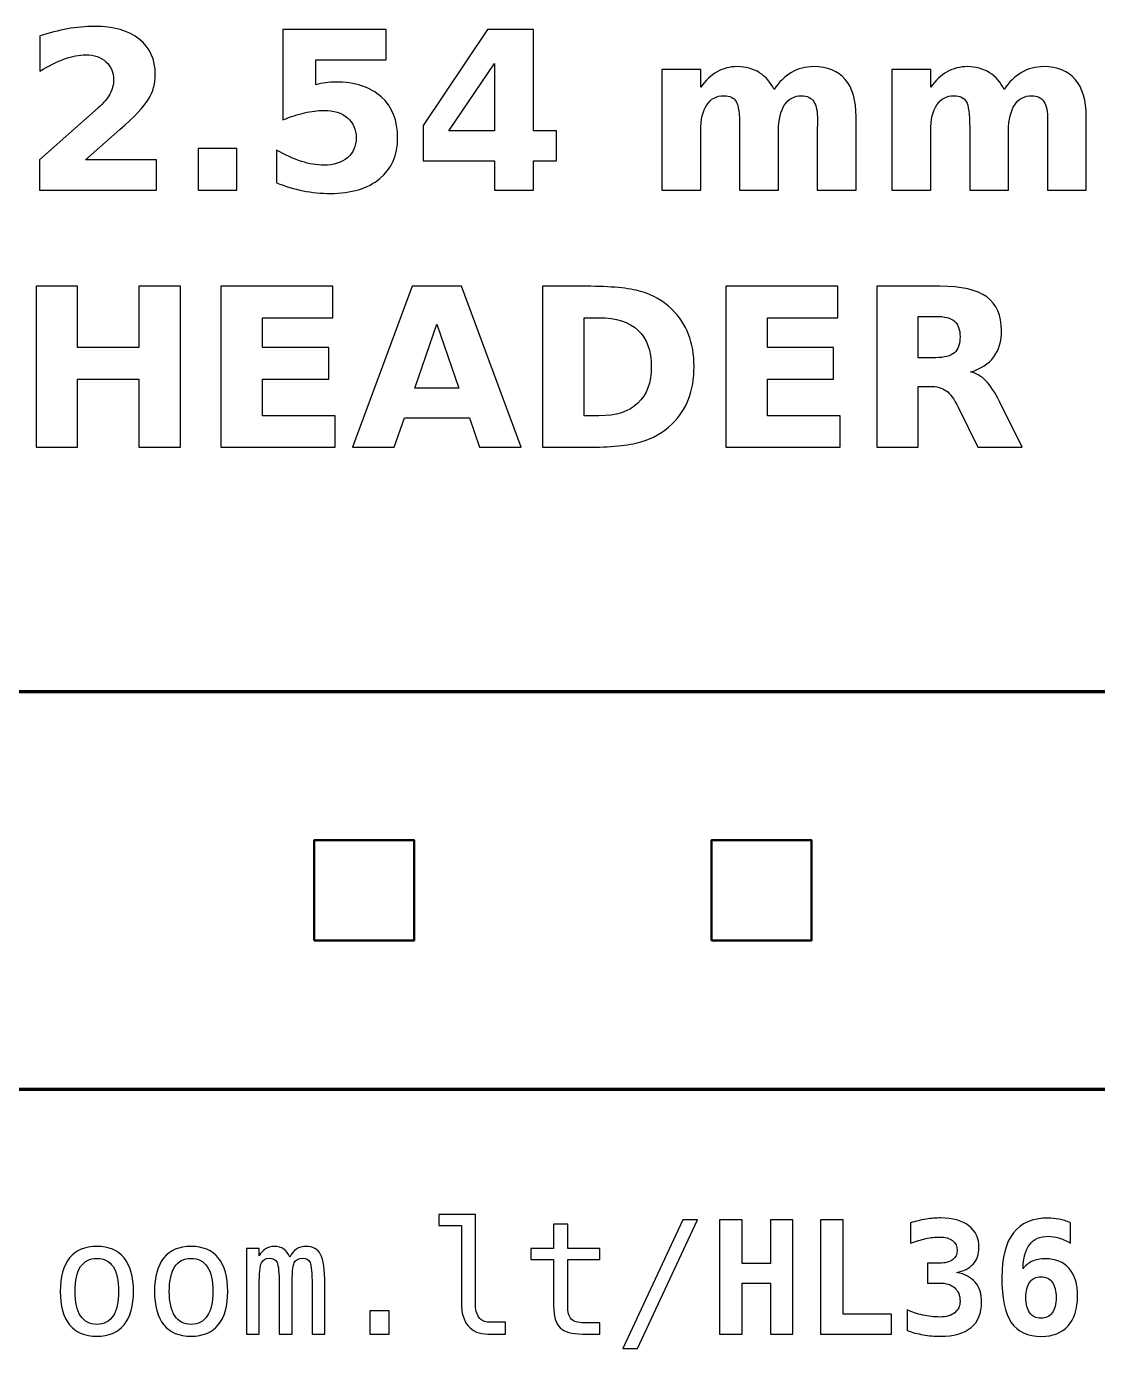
# Model space of a CAD drawing. Header units: centimetres. Extents: x -15.07 to -5.93, y -15.14 to -14.3.
# Drawn here: x -10.843 to -10.158, y -15.143 to -14.298 of the extents above; entities that cross this region are included whole.
import ezdxf

# ---------------------------------------------------------------- set-up
doc = ezdxf.new("R2010")
doc.units = ezdxf.units.CM
doc.header["$MEASUREMENT"] = 0
doc.layers.add('Layer 1', color=7, linetype='Continuous')

msp = doc.modelspace()

# ---------------------------------------------------------------- linework, layer by layer
at = {"layer": 'Layer 1', "color": 7, "lineweight": 100}
msp.add_lwpolyline([(-15.072, -14.977), (-5.928, -14.977), (-5.928, -14.723), (-15.072, -14.723), (-15.072, -14.977)], close=True, dxfattribs=at)
at = {"layer": 'Layer 1', "color": 7, "lineweight": 50}
for points in [[(-10.659, -14.882), (-10.595, -14.882), (-10.595, -14.818), (-10.659, -14.818), (-10.659, -14.882)], [(-10.405, -14.882), (-10.341, -14.882), (-10.341, -14.818), (-10.405, -14.818), (-10.405, -14.882)]]:
    msp.add_lwpolyline(points, close=True, dxfattribs=at)
at = {"layer": 'Layer 1', "color": 250}
for points, knots in [([(-10.80503, -14.38297), (-10.80503, -14.38297), (-10.75975, -14.38297), (-10.75975, -14.38297), (-10.75975, -14.38297), (-10.75975, -14.38297), (-10.75975, -14.40247), (-10.75975, -14.40247), (-10.75975, -14.40247), (-10.75975, -14.40247), (-10.83452, -14.40247), (-10.83452, -14.40247), (-10.83452, -14.40247), (-10.83452, -14.40247), (-10.83452, -14.38297), (-10.83452, -14.38297), (-10.83452, -14.38297), (-10.83452, -14.38297), (-10.79696, -14.34984), (-10.79696, -14.34984), (-10.79696, -14.34984), (-10.7936, -14.3468), (-10.79113, -14.34384), (-10.78953, -14.34095), (-10.78953, -14.34095), (-10.78791, -14.33805), (-10.78711, -14.33504), (-10.78711, -14.33191), (-10.78711, -14.33191), (-10.78711, -14.32709), (-10.78873, -14.32321), (-10.79197, -14.32027), (-10.79197, -14.32027), (-10.7952, -14.31733), (-10.7995, -14.31588), (-10.80489, -14.31588), (-10.80489, -14.31588), (-10.80902, -14.31588), (-10.81354, -14.31677), (-10.81846, -14.31853), (-10.81846, -14.31853), (-10.82337, -14.3203), (-10.82864, -14.32293), (-10.83424, -14.32641), (-10.83424, -14.32641), (-10.83424, -14.32641), (-10.83424, -14.30381), (-10.83424, -14.30381), (-10.83424, -14.30381), (-10.82826, -14.30184), (-10.82236, -14.30033), (-10.81653, -14.2993), (-10.81653, -14.2993), (-10.81069, -14.29826), (-10.80498, -14.29774), (-10.79936, -14.29774), (-10.79936, -14.29774), (-10.78706, -14.29774), (-10.77749, -14.30045), (-10.77067, -14.30588), (-10.77067, -14.30588), (-10.76385, -14.31129), (-10.76044, -14.31884), (-10.76044, -14.32855), (-10.76044, -14.32855), (-10.76044, -14.33415), (-10.76189, -14.33937), (-10.76479, -14.34422), (-10.76479, -14.34422), (-10.76768, -14.34906), (-10.77377, -14.35555), (-10.78304, -14.36369), (-10.78304, -14.36369), (-10.78304, -14.36369), (-10.80503, -14.38297), (-10.80503, -14.38297)], [0, 0, 0, 0, 0.052632, 0.052632, 0.052632, 0.052632, 0.105263, 0.105263, 0.105263, 0.105263, 0.157895, 0.157895, 0.157895, 0.157895, 0.210526, 0.210526, 0.210526, 0.210526, 0.263158, 0.263158, 0.263158, 0.263158, 0.315789, 0.315789, 0.315789, 0.315789, 0.368421, 0.368421, 0.368421, 0.368421, 0.421053, 0.421053, 0.421053, 0.421053, 0.473684, 0.473684, 0.473684, 0.473684, 0.526316, 0.526316, 0.526316, 0.526316, 0.578947, 0.578947, 0.578947, 0.578947, 0.631579, 0.631579, 0.631579, 0.631579, 0.684211, 0.684211, 0.684211, 0.684211, 0.736842, 0.736842, 0.736842, 0.736842, 0.789474, 0.789474, 0.789474, 0.789474, 0.842105, 0.842105, 0.842105, 0.842105, 0.894737, 0.894737, 0.894737, 0.894737, 0.947368, 0.947368, 0.947368, 0.947368, 1, 1, 1, 1]), ([(-10.67894, -14.2996), (-10.67894, -14.2996), (-10.613, -14.2996), (-10.613, -14.2996), (-10.613, -14.2996), (-10.613, -14.2996), (-10.613, -14.3191), (-10.613, -14.3191), (-10.613, -14.3191), (-10.613, -14.3191), (-10.6578, -14.3191), (-10.6578, -14.3191), (-10.6578, -14.3191), (-10.6578, -14.3191), (-10.6578, -14.33502), (-10.6578, -14.33502), (-10.6578, -14.33502), (-10.65578, -14.33448), (-10.65375, -14.33406), (-10.65171, -14.33375), (-10.65171, -14.33375), (-10.64966, -14.33344), (-10.64752, -14.3333), (-10.64533, -14.3333), (-10.64533, -14.3333), (-10.63278, -14.3333), (-10.62302, -14.33643), (-10.61603, -14.34271), (-10.61603, -14.34271), (-10.60905, -14.34897), (-10.60557, -14.35771), (-10.60557, -14.36891), (-10.60557, -14.36891), (-10.60557, -14.38003), (-10.60938, -14.38874), (-10.61697, -14.39504), (-10.61697, -14.39504), (-10.62457, -14.40132), (-10.63513, -14.40447), (-10.64863, -14.40447), (-10.64863, -14.40447), (-10.65446, -14.40447), (-10.66025, -14.4039), (-10.66596, -14.40278), (-10.66596, -14.40278), (-10.67168, -14.40165), (-10.67737, -14.39995), (-10.68301, -14.39765), (-10.68301, -14.39765), (-10.68301, -14.39765), (-10.68301, -14.37676), (-10.68301, -14.37676), (-10.68301, -14.37676), (-10.67741, -14.37999), (-10.6721, -14.38239), (-10.66707, -14.38398), (-10.66707, -14.38398), (-10.66203, -14.38561), (-10.65728, -14.38641), (-10.65284, -14.38641), (-10.65284, -14.38641), (-10.64639, -14.38641), (-10.64134, -14.38483), (-10.63764, -14.38168), (-10.63764, -14.38168), (-10.63395, -14.37855), (-10.63209, -14.3743), (-10.63209, -14.36891), (-10.63209, -14.36891), (-10.63209, -14.3635), (-10.63395, -14.35924), (-10.63764, -14.35612), (-10.63764, -14.35612), (-10.64134, -14.35299), (-10.64639, -14.35144), (-10.65284, -14.35144), (-10.65284, -14.35144), (-10.65665, -14.35144), (-10.66072, -14.35193), (-10.66502, -14.35292), (-10.66502, -14.35292), (-10.66935, -14.3539), (-10.67398, -14.35543), (-10.67894, -14.3575), (-10.67894, -14.3575), (-10.67894, -14.3575), (-10.67894, -14.2996), (-10.67894, -14.2996)], [0, 0, 0, 0, 0.045455, 0.045455, 0.045455, 0.045455, 0.090909, 0.090909, 0.090909, 0.090909, 0.136364, 0.136364, 0.136364, 0.136364, 0.181818, 0.181818, 0.181818, 0.181818, 0.227273, 0.227273, 0.227273, 0.227273, 0.272727, 0.272727, 0.272727, 0.272727, 0.318182, 0.318182, 0.318182, 0.318182, 0.363636, 0.363636, 0.363636, 0.363636, 0.409091, 0.409091, 0.409091, 0.409091, 0.454545, 0.454545, 0.454545, 0.454545, 0.5, 0.5, 0.5, 0.5, 0.545455, 0.545455, 0.545455, 0.545455, 0.590909, 0.590909, 0.590909, 0.590909, 0.636364, 0.636364, 0.636364, 0.636364, 0.681818, 0.681818, 0.681818, 0.681818, 0.727273, 0.727273, 0.727273, 0.727273, 0.772727, 0.772727, 0.772727, 0.772727, 0.818182, 0.818182, 0.818182, 0.818182, 0.863636, 0.863636, 0.863636, 0.863636, 0.909091, 0.909091, 0.909091, 0.909091, 0.954545, 0.954545, 0.954545, 0.954545, 1, 1, 1, 1]), ([(-10.54816, -14.2996), (-10.54816, -14.2996), (-10.51866, -14.2996), (-10.51866, -14.2996), (-10.51866, -14.2996), (-10.51866, -14.2996), (-10.51866, -14.36451), (-10.51866, -14.36451), (-10.51866, -14.36451), (-10.51866, -14.36451), (-10.50399, -14.36451), (-10.50399, -14.36451), (-10.50399, -14.36451), (-10.50399, -14.36451), (-10.50399, -14.38373), (-10.50399, -14.38373), (-10.50399, -14.38373), (-10.50399, -14.38373), (-10.51866, -14.38373), (-10.51866, -14.38373), (-10.51866, -14.38373), (-10.51866, -14.38373), (-10.51866, -14.40247), (-10.51866, -14.40247), (-10.51866, -14.40247), (-10.51866, -14.40247), (-10.54373, -14.40247), (-10.54373, -14.40247), (-10.54373, -14.40247), (-10.54373, -14.40247), (-10.54373, -14.38373), (-10.54373, -14.38373), (-10.54373, -14.38373), (-10.54373, -14.38373), (-10.58936, -14.38373), (-10.58936, -14.38373), (-10.58936, -14.38373), (-10.58936, -14.38373), (-10.58936, -14.36098), (-10.58936, -14.36098), (-10.58936, -14.36098), (-10.58936, -14.36098), (-10.54816, -14.2996), (-10.54816, -14.2996)], [0, 0, 0, 0, 0.090909, 0.090909, 0.090909, 0.090909, 0.181818, 0.181818, 0.181818, 0.181818, 0.272727, 0.272727, 0.272727, 0.272727, 0.363636, 0.363636, 0.363636, 0.363636, 0.454545, 0.454545, 0.454545, 0.454545, 0.545455, 0.545455, 0.545455, 0.545455, 0.636364, 0.636364, 0.636364, 0.636364, 0.727273, 0.727273, 0.727273, 0.727273, 0.818182, 0.818182, 0.818182, 0.818182, 0.909091, 0.909091, 0.909091, 0.909091, 1, 1, 1, 1]), ([(-10.54373, -14.32145), (-10.54373, -14.32145), (-10.57283, -14.36451), (-10.57283, -14.36451), (-10.57283, -14.36451), (-10.57283, -14.36451), (-10.54373, -14.36451), (-10.54373, -14.36451), (-10.54373, -14.36451), (-10.54373, -14.36451), (-10.54373, -14.32145), (-10.54373, -14.32145)], [0, 0, 0, 0, 0.333333, 0.333333, 0.333333, 0.333333, 0.666667, 0.666667, 0.666667, 0.666667, 1, 1, 1, 1]), ([(-10.36502, -14.33812), (-10.36189, -14.33335), (-10.3582, -14.3297), (-10.35389, -14.32721), (-10.35389, -14.32721), (-10.34959, -14.32469), (-10.34489, -14.32345), (-10.33974, -14.32345), (-10.33974, -14.32345), (-10.33087, -14.32345), (-10.32412, -14.32618), (-10.31949, -14.33166), (-10.31949, -14.33166), (-10.31485, -14.33711), (-10.31252, -14.34506), (-10.31252, -14.35548), (-10.31252, -14.35548), (-10.31252, -14.35548), (-10.31252, -14.40247), (-10.31252, -14.40247), (-10.31252, -14.40247), (-10.31252, -14.40247), (-10.33734, -14.40247), (-10.33734, -14.40247), (-10.33734, -14.40247), (-10.33734, -14.40247), (-10.33734, -14.36223), (-10.33734, -14.36223), (-10.33734, -14.36223), (-10.33729, -14.36164), (-10.33727, -14.36103), (-10.33724, -14.36037), (-10.33724, -14.36037), (-10.33722, -14.35974), (-10.3372, -14.35882), (-10.3372, -14.35762), (-10.3372, -14.35762), (-10.3372, -14.35216), (-10.33799, -14.34819), (-10.33962, -14.34574), (-10.33962, -14.34574), (-10.34122, -14.34327), (-10.3438, -14.34205), (-10.34738, -14.34205), (-10.34738, -14.34205), (-10.35208, -14.34205), (-10.35568, -14.34398), (-10.35824, -14.34784), (-10.35824, -14.34784), (-10.36078, -14.35169), (-10.3621, -14.35727), (-10.3622, -14.36458), (-10.3622, -14.36458), (-10.3622, -14.36458), (-10.3622, -14.40247), (-10.3622, -14.40247), (-10.3622, -14.40247), (-10.3622, -14.40247), (-10.38701, -14.40247), (-10.38701, -14.40247), (-10.38701, -14.40247), (-10.38701, -14.40247), (-10.38701, -14.36223), (-10.38701, -14.36223), (-10.38701, -14.36223), (-10.38701, -14.35369), (-10.38774, -14.34819), (-10.38922, -14.34574), (-10.38922, -14.34574), (-10.39068, -14.34327), (-10.39329, -14.34205), (-10.39705, -14.34205), (-10.39705, -14.34205), (-10.4018, -14.34205), (-10.40545, -14.344), (-10.40801, -14.34788), (-10.40801, -14.34788), (-10.41057, -14.35176), (-10.41187, -14.35729), (-10.41187, -14.36451), (-10.41187, -14.36451), (-10.41187, -14.36451), (-10.41187, -14.40247), (-10.41187, -14.40247), (-10.41187, -14.40247), (-10.41187, -14.40247), (-10.43668, -14.40247), (-10.43668, -14.40247), (-10.43668, -14.40247), (-10.43668, -14.40247), (-10.43668, -14.32531), (-10.43668, -14.32531), (-10.43668, -14.32531), (-10.43668, -14.32531), (-10.41187, -14.32531), (-10.41187, -14.32531), (-10.41187, -14.32531), (-10.41187, -14.32531), (-10.41187, -14.33662), (-10.41187, -14.33662), (-10.41187, -14.33662), (-10.40883, -14.33224), (-10.40535, -14.32898), (-10.40142, -14.32676), (-10.40142, -14.32676), (-10.3975, -14.32455), (-10.39317, -14.32345), (-10.38844, -14.32345), (-10.38844, -14.32345), (-10.38313, -14.32345), (-10.3784, -14.32474), (-10.37433, -14.32731), (-10.37433, -14.32731), (-10.37024, -14.32989), (-10.36713, -14.33349), (-10.36502, -14.33812)], [0, 0, 0, 0, 0.034483, 0.034483, 0.034483, 0.034483, 0.068966, 0.068966, 0.068966, 0.068966, 0.103448, 0.103448, 0.103448, 0.103448, 0.137931, 0.137931, 0.137931, 0.137931, 0.172414, 0.172414, 0.172414, 0.172414, 0.206897, 0.206897, 0.206897, 0.206897, 0.241379, 0.241379, 0.241379, 0.241379, 0.275862, 0.275862, 0.275862, 0.275862, 0.310345, 0.310345, 0.310345, 0.310345, 0.344828, 0.344828, 0.344828, 0.344828, 0.37931, 0.37931, 0.37931, 0.37931, 0.413793, 0.413793, 0.413793, 0.413793, 0.448276, 0.448276, 0.448276, 0.448276, 0.482759, 0.482759, 0.482759, 0.482759, 0.517241, 0.517241, 0.517241, 0.517241, 0.551724, 0.551724, 0.551724, 0.551724, 0.586207, 0.586207, 0.586207, 0.586207, 0.62069, 0.62069, 0.62069, 0.62069, 0.655172, 0.655172, 0.655172, 0.655172, 0.689655, 0.689655, 0.689655, 0.689655, 0.724138, 0.724138, 0.724138, 0.724138, 0.758621, 0.758621, 0.758621, 0.758621, 0.793103, 0.793103, 0.793103, 0.793103, 0.827586, 0.827586, 0.827586, 0.827586, 0.862069, 0.862069, 0.862069, 0.862069, 0.896552, 0.896552, 0.896552, 0.896552, 0.931034, 0.931034, 0.931034, 0.931034, 0.965517, 0.965517, 0.965517, 0.965517, 1, 1, 1, 1]), ([(-10.21798, -14.33812), (-10.21485, -14.33335), (-10.21116, -14.3297), (-10.20685, -14.32721), (-10.20685, -14.32721), (-10.20255, -14.32469), (-10.19785, -14.32345), (-10.1927, -14.32345), (-10.1927, -14.32345), (-10.18383, -14.32345), (-10.17708, -14.32618), (-10.17245, -14.33166), (-10.17245, -14.33166), (-10.16781, -14.33711), (-10.16548, -14.34506), (-10.16548, -14.35548), (-10.16548, -14.35548), (-10.16548, -14.35548), (-10.16548, -14.40247), (-10.16548, -14.40247), (-10.16548, -14.40247), (-10.16548, -14.40247), (-10.1903, -14.40247), (-10.1903, -14.40247), (-10.1903, -14.40247), (-10.1903, -14.40247), (-10.1903, -14.36223), (-10.1903, -14.36223), (-10.1903, -14.36223), (-10.19025, -14.36164), (-10.19023, -14.36103), (-10.1902, -14.36037), (-10.1902, -14.36037), (-10.19018, -14.35974), (-10.19016, -14.35882), (-10.19016, -14.35762), (-10.19016, -14.35762), (-10.19016, -14.35216), (-10.19095, -14.34819), (-10.19258, -14.34574), (-10.19258, -14.34574), (-10.19418, -14.34327), (-10.19676, -14.34205), (-10.20034, -14.34205), (-10.20034, -14.34205), (-10.20504, -14.34205), (-10.20864, -14.34398), (-10.2112, -14.34784), (-10.2112, -14.34784), (-10.21374, -14.35169), (-10.21506, -14.35727), (-10.21516, -14.36458), (-10.21516, -14.36458), (-10.21516, -14.36458), (-10.21516, -14.40247), (-10.21516, -14.40247), (-10.21516, -14.40247), (-10.21516, -14.40247), (-10.23997, -14.40247), (-10.23997, -14.40247), (-10.23997, -14.40247), (-10.23997, -14.40247), (-10.23997, -14.36223), (-10.23997, -14.36223), (-10.23997, -14.36223), (-10.23997, -14.35369), (-10.2407, -14.34819), (-10.24218, -14.34574), (-10.24218, -14.34574), (-10.24364, -14.34327), (-10.24625, -14.34205), (-10.25001, -14.34205), (-10.25001, -14.34205), (-10.25476, -14.34205), (-10.25841, -14.344), (-10.26097, -14.34788), (-10.26097, -14.34788), (-10.26353, -14.35176), (-10.26483, -14.35729), (-10.26483, -14.36451), (-10.26483, -14.36451), (-10.26483, -14.36451), (-10.26483, -14.40247), (-10.26483, -14.40247), (-10.26483, -14.40247), (-10.26483, -14.40247), (-10.28964, -14.40247), (-10.28964, -14.40247), (-10.28964, -14.40247), (-10.28964, -14.40247), (-10.28964, -14.32531), (-10.28964, -14.32531), (-10.28964, -14.32531), (-10.28964, -14.32531), (-10.26483, -14.32531), (-10.26483, -14.32531), (-10.26483, -14.32531), (-10.26483, -14.32531), (-10.26483, -14.33662), (-10.26483, -14.33662), (-10.26483, -14.33662), (-10.26179, -14.33224), (-10.25831, -14.32898), (-10.25438, -14.32676), (-10.25438, -14.32676), (-10.25046, -14.32455), (-10.24613, -14.32345), (-10.2414, -14.32345), (-10.2414, -14.32345), (-10.23609, -14.32345), (-10.23136, -14.32474), (-10.22729, -14.32731), (-10.22729, -14.32731), (-10.2232, -14.32989), (-10.22009, -14.33349), (-10.21798, -14.33812)], [0, 0, 0, 0, 0.034483, 0.034483, 0.034483, 0.034483, 0.068966, 0.068966, 0.068966, 0.068966, 0.103448, 0.103448, 0.103448, 0.103448, 0.137931, 0.137931, 0.137931, 0.137931, 0.172414, 0.172414, 0.172414, 0.172414, 0.206897, 0.206897, 0.206897, 0.206897, 0.241379, 0.241379, 0.241379, 0.241379, 0.275862, 0.275862, 0.275862, 0.275862, 0.310345, 0.310345, 0.310345, 0.310345, 0.344828, 0.344828, 0.344828, 0.344828, 0.37931, 0.37931, 0.37931, 0.37931, 0.413793, 0.413793, 0.413793, 0.413793, 0.448276, 0.448276, 0.448276, 0.448276, 0.482759, 0.482759, 0.482759, 0.482759, 0.517241, 0.517241, 0.517241, 0.517241, 0.551724, 0.551724, 0.551724, 0.551724, 0.586207, 0.586207, 0.586207, 0.586207, 0.62069, 0.62069, 0.62069, 0.62069, 0.655172, 0.655172, 0.655172, 0.655172, 0.689655, 0.689655, 0.689655, 0.689655, 0.724138, 0.724138, 0.724138, 0.724138, 0.758621, 0.758621, 0.758621, 0.758621, 0.793103, 0.793103, 0.793103, 0.793103, 0.827586, 0.827586, 0.827586, 0.827586, 0.862069, 0.862069, 0.862069, 0.862069, 0.896552, 0.896552, 0.896552, 0.896552, 0.931034, 0.931034, 0.931034, 0.931034, 0.965517, 0.965517, 0.965517, 0.965517, 1, 1, 1, 1]), ([(-10.73311, -14.3758), (-10.73311, -14.3758), (-10.70829, -14.3758), (-10.70829, -14.3758), (-10.70829, -14.3758), (-10.70829, -14.3758), (-10.70829, -14.40247), (-10.70829, -14.40247), (-10.70829, -14.40247), (-10.70829, -14.40247), (-10.73311, -14.40247), (-10.73311, -14.40247), (-10.73311, -14.40247), (-10.73311, -14.40247), (-10.73311, -14.3758), (-10.73311, -14.3758)], [0, 0, 0, 0, 0.25, 0.25, 0.25, 0.25, 0.5, 0.5, 0.5, 0.5, 0.75, 0.75, 0.75, 0.75, 1, 1, 1, 1]), ([(-10.83662, -14.46385), (-10.83662, -14.46385), (-10.81009, -14.46385), (-10.81009, -14.46385), (-10.81009, -14.46385), (-10.81009, -14.46385), (-10.81009, -14.50306), (-10.81009, -14.50306), (-10.81009, -14.50306), (-10.81009, -14.50306), (-10.77096, -14.50306), (-10.77096, -14.50306), (-10.77096, -14.50306), (-10.77096, -14.50306), (-10.77096, -14.46385), (-10.77096, -14.46385), (-10.77096, -14.46385), (-10.77096, -14.46385), (-10.74443, -14.46385), (-10.74443, -14.46385), (-10.74443, -14.46385), (-10.74443, -14.46385), (-10.74443, -14.56672), (-10.74443, -14.56672), (-10.74443, -14.56672), (-10.74443, -14.56672), (-10.77096, -14.56672), (-10.77096, -14.56672), (-10.77096, -14.56672), (-10.77096, -14.56672), (-10.77096, -14.52312), (-10.77096, -14.52312), (-10.77096, -14.52312), (-10.77096, -14.52312), (-10.81009, -14.52312), (-10.81009, -14.52312), (-10.81009, -14.52312), (-10.81009, -14.52312), (-10.81009, -14.56672), (-10.81009, -14.56672), (-10.81009, -14.56672), (-10.81009, -14.56672), (-10.83662, -14.56672), (-10.83662, -14.56672), (-10.83662, -14.56672), (-10.83662, -14.56672), (-10.83662, -14.46385), (-10.83662, -14.46385)], [0, 0, 0, 0, 0.083333, 0.083333, 0.083333, 0.083333, 0.166667, 0.166667, 0.166667, 0.166667, 0.25, 0.25, 0.25, 0.25, 0.333333, 0.333333, 0.333333, 0.333333, 0.416667, 0.416667, 0.416667, 0.416667, 0.5, 0.5, 0.5, 0.5, 0.583333, 0.583333, 0.583333, 0.583333, 0.666667, 0.666667, 0.666667, 0.666667, 0.75, 0.75, 0.75, 0.75, 0.833333, 0.833333, 0.833333, 0.833333, 0.916667, 0.916667, 0.916667, 0.916667, 1, 1, 1, 1]), ([(-10.71853, -14.46385), (-10.71853, -14.46385), (-10.64694, -14.46385), (-10.64694, -14.46385), (-10.64694, -14.46385), (-10.64694, -14.46385), (-10.64694, -14.48391), (-10.64694, -14.48391), (-10.64694, -14.48391), (-10.64694, -14.48391), (-10.692, -14.48391), (-10.692, -14.48391), (-10.692, -14.48391), (-10.692, -14.48391), (-10.692, -14.50306), (-10.692, -14.50306), (-10.692, -14.50306), (-10.692, -14.50306), (-10.64965, -14.50306), (-10.64965, -14.50306), (-10.64965, -14.50306), (-10.64965, -14.50306), (-10.64965, -14.52312), (-10.64965, -14.52312), (-10.64965, -14.52312), (-10.64965, -14.52312), (-10.692, -14.52312), (-10.692, -14.52312), (-10.692, -14.52312), (-10.692, -14.52312), (-10.692, -14.54666), (-10.692, -14.54666), (-10.692, -14.54666), (-10.692, -14.54666), (-10.64544, -14.54666), (-10.64544, -14.54666), (-10.64544, -14.54666), (-10.64544, -14.54666), (-10.64544, -14.56672), (-10.64544, -14.56672), (-10.64544, -14.56672), (-10.64544, -14.56672), (-10.71853, -14.56672), (-10.71853, -14.56672), (-10.71853, -14.56672), (-10.71853, -14.56672), (-10.71853, -14.46385), (-10.71853, -14.46385)], [0, 0, 0, 0, 0.083333, 0.083333, 0.083333, 0.083333, 0.166667, 0.166667, 0.166667, 0.166667, 0.25, 0.25, 0.25, 0.25, 0.333333, 0.333333, 0.333333, 0.333333, 0.416667, 0.416667, 0.416667, 0.416667, 0.5, 0.5, 0.5, 0.5, 0.583333, 0.583333, 0.583333, 0.583333, 0.666667, 0.666667, 0.666667, 0.666667, 0.75, 0.75, 0.75, 0.75, 0.833333, 0.833333, 0.833333, 0.833333, 0.916667, 0.916667, 0.916667, 0.916667, 1, 1, 1, 1]), ([(-10.55971, -14.548), (-10.55971, -14.548), (-10.6012, -14.548), (-10.6012, -14.548), (-10.6012, -14.548), (-10.6012, -14.548), (-10.60774, -14.56672), (-10.60774, -14.56672), (-10.60774, -14.56672), (-10.60774, -14.56672), (-10.63441, -14.56672), (-10.63441, -14.56672), (-10.63441, -14.56672), (-10.63441, -14.56672), (-10.59631, -14.46385), (-10.59631, -14.46385), (-10.59631, -14.46385), (-10.59631, -14.46385), (-10.56468, -14.46385), (-10.56468, -14.46385), (-10.56468, -14.46385), (-10.56468, -14.46385), (-10.52658, -14.56672), (-10.52658, -14.56672), (-10.52658, -14.56672), (-10.52658, -14.56672), (-10.55325, -14.56672), (-10.55325, -14.56672), (-10.55325, -14.56672), (-10.55325, -14.56672), (-10.55971, -14.548), (-10.55971, -14.548)], [0, 0, 0, 0, 0.125, 0.125, 0.125, 0.125, 0.25, 0.25, 0.25, 0.25, 0.375, 0.375, 0.375, 0.375, 0.5, 0.5, 0.5, 0.5, 0.625, 0.625, 0.625, 0.625, 0.75, 0.75, 0.75, 0.75, 0.875, 0.875, 0.875, 0.875, 1, 1, 1, 1]), ([(-10.51291, -14.46385), (-10.51291, -14.46385), (-10.48492, -14.46385), (-10.48492, -14.46385), (-10.48492, -14.46385), (-10.46931, -14.46385), (-10.45769, -14.46496), (-10.45005, -14.46719), (-10.45005, -14.46719), (-10.4424, -14.46942), (-10.43584, -14.47319), (-10.43036, -14.47853), (-10.43036, -14.47853), (-10.42554, -14.48316), (-10.42197, -14.48852), (-10.41961, -14.49459), (-10.41961, -14.49459), (-10.41729, -14.50063), (-10.41611, -14.5075), (-10.41611, -14.51519), (-10.41611, -14.51519), (-10.41611, -14.52295), (-10.41729, -14.52987), (-10.41961, -14.53596), (-10.41961, -14.53596), (-10.42197, -14.54205), (-10.42554, -14.54741), (-10.43036, -14.55204), (-10.43036, -14.55204), (-10.43589, -14.55738), (-10.4425, -14.56115), (-10.45021, -14.56338), (-10.45021, -14.56338), (-10.45793, -14.56561), (-10.4695, -14.56672), (-10.48492, -14.56672), (-10.48492, -14.56672), (-10.48492, -14.56672), (-10.51291, -14.56672), (-10.51291, -14.56672), (-10.51291, -14.56672), (-10.51291, -14.56672), (-10.51291, -14.46385), (-10.51291, -14.46385)], [0, 0, 0, 0, 0.090909, 0.090909, 0.090909, 0.090909, 0.181818, 0.181818, 0.181818, 0.181818, 0.272727, 0.272727, 0.272727, 0.272727, 0.363636, 0.363636, 0.363636, 0.363636, 0.454545, 0.454545, 0.454545, 0.454545, 0.545455, 0.545455, 0.545455, 0.545455, 0.636364, 0.636364, 0.636364, 0.636364, 0.727273, 0.727273, 0.727273, 0.727273, 0.818182, 0.818182, 0.818182, 0.818182, 0.909091, 0.909091, 0.909091, 0.909091, 1, 1, 1, 1]), ([(-10.39579, -14.46385), (-10.39579, -14.46385), (-10.3242, -14.46385), (-10.3242, -14.46385), (-10.3242, -14.46385), (-10.3242, -14.46385), (-10.3242, -14.48391), (-10.3242, -14.48391), (-10.3242, -14.48391), (-10.3242, -14.48391), (-10.36926, -14.48391), (-10.36926, -14.48391), (-10.36926, -14.48391), (-10.36926, -14.48391), (-10.36926, -14.50306), (-10.36926, -14.50306), (-10.36926, -14.50306), (-10.36926, -14.50306), (-10.32691, -14.50306), (-10.32691, -14.50306), (-10.32691, -14.50306), (-10.32691, -14.50306), (-10.32691, -14.52312), (-10.32691, -14.52312), (-10.32691, -14.52312), (-10.32691, -14.52312), (-10.36926, -14.52312), (-10.36926, -14.52312), (-10.36926, -14.52312), (-10.36926, -14.52312), (-10.36926, -14.54666), (-10.36926, -14.54666), (-10.36926, -14.54666), (-10.36926, -14.54666), (-10.3227, -14.54666), (-10.3227, -14.54666), (-10.3227, -14.54666), (-10.3227, -14.54666), (-10.3227, -14.56672), (-10.3227, -14.56672), (-10.3227, -14.56672), (-10.3227, -14.56672), (-10.39579, -14.56672), (-10.39579, -14.56672), (-10.39579, -14.56672), (-10.39579, -14.56672), (-10.39579, -14.46385), (-10.39579, -14.46385)], [0, 0, 0, 0, 0.083333, 0.083333, 0.083333, 0.083333, 0.166667, 0.166667, 0.166667, 0.166667, 0.25, 0.25, 0.25, 0.25, 0.333333, 0.333333, 0.333333, 0.333333, 0.416667, 0.416667, 0.416667, 0.416667, 0.5, 0.5, 0.5, 0.5, 0.583333, 0.583333, 0.583333, 0.583333, 0.666667, 0.666667, 0.666667, 0.666667, 0.75, 0.75, 0.75, 0.75, 0.833333, 0.833333, 0.833333, 0.833333, 0.916667, 0.916667, 0.916667, 0.916667, 1, 1, 1, 1]), ([(-10.27286, -14.5278), (-10.27286, -14.5278), (-10.27286, -14.56672), (-10.27286, -14.56672), (-10.27286, -14.56672), (-10.27286, -14.56672), (-10.29939, -14.56672), (-10.29939, -14.56672), (-10.29939, -14.56672), (-10.29939, -14.56672), (-10.29939, -14.46385), (-10.29939, -14.46385), (-10.29939, -14.46385), (-10.29939, -14.46385), (-10.25887, -14.46385), (-10.25887, -14.46385), (-10.25887, -14.46385), (-10.24532, -14.46385), (-10.23537, -14.46613), (-10.22907, -14.47067), (-10.22907, -14.47067), (-10.22275, -14.47521), (-10.21959, -14.48241), (-10.21959, -14.49224), (-10.21959, -14.49224), (-10.21959, -14.49903), (-10.22124, -14.50463), (-10.22451, -14.50898), (-10.22451, -14.50898), (-10.2278, -14.51336), (-10.23276, -14.51658), (-10.23937, -14.51863), (-10.23937, -14.51863), (-10.23575, -14.51947), (-10.23248, -14.52133), (-10.22961, -14.52425), (-10.22961, -14.52425), (-10.22674, -14.52716), (-10.22385, -14.53158), (-10.22091, -14.53751), (-10.22091, -14.53751), (-10.22091, -14.53751), (-10.20649, -14.56672), (-10.20649, -14.56672), (-10.20649, -14.56672), (-10.20649, -14.56672), (-10.23476, -14.56672), (-10.23476, -14.56672), (-10.23476, -14.56672), (-10.23476, -14.56672), (-10.2473, -14.54116), (-10.2473, -14.54116), (-10.2473, -14.54116), (-10.24981, -14.53603), (-10.25238, -14.5325), (-10.25499, -14.53062), (-10.25499, -14.53062), (-10.25758, -14.52874), (-10.26103, -14.5278), (-10.26536, -14.5278), (-10.26536, -14.5278), (-10.26536, -14.5278), (-10.27286, -14.5278), (-10.27286, -14.5278)], [0, 0, 0, 0, 0.0625, 0.0625, 0.0625, 0.0625, 0.125, 0.125, 0.125, 0.125, 0.1875, 0.1875, 0.1875, 0.1875, 0.25, 0.25, 0.25, 0.25, 0.3125, 0.3125, 0.3125, 0.3125, 0.375, 0.375, 0.375, 0.375, 0.4375, 0.4375, 0.4375, 0.4375, 0.5, 0.5, 0.5, 0.5, 0.5625, 0.5625, 0.5625, 0.5625, 0.625, 0.625, 0.625, 0.625, 0.6875, 0.6875, 0.6875, 0.6875, 0.75, 0.75, 0.75, 0.75, 0.8125, 0.8125, 0.8125, 0.8125, 0.875, 0.875, 0.875, 0.875, 0.9375, 0.9375, 0.9375, 0.9375, 1, 1, 1, 1]), ([(-10.48638, -14.48391), (-10.48638, -14.48391), (-10.48638, -14.54666), (-10.48638, -14.54666), (-10.48638, -14.54666), (-10.48638, -14.54666), (-10.47688, -14.54666), (-10.47688, -14.54666), (-10.47688, -14.54666), (-10.46604, -14.54666), (-10.45776, -14.54398), (-10.45205, -14.53859), (-10.45205, -14.53859), (-10.44633, -14.53323), (-10.44346, -14.52542), (-10.44346, -14.51519), (-10.44346, -14.51519), (-10.44346, -14.50498), (-10.44631, -14.49722), (-10.452, -14.49191), (-10.452, -14.49191), (-10.45769, -14.48657), (-10.46599, -14.48391), (-10.47688, -14.48391), (-10.47688, -14.48391), (-10.47688, -14.48391), (-10.48638, -14.48391), (-10.48638, -14.48391)], [0, 0, 0, 0, 0.142857, 0.142857, 0.142857, 0.142857, 0.285714, 0.285714, 0.285714, 0.285714, 0.428571, 0.428571, 0.428571, 0.428571, 0.571429, 0.571429, 0.571429, 0.571429, 0.714286, 0.714286, 0.714286, 0.714286, 0.857143, 0.857143, 0.857143, 0.857143, 1, 1, 1, 1]), ([(-10.26169, -14.50948), (-10.25614, -14.50948), (-10.25214, -14.50844), (-10.24974, -14.50637), (-10.24974, -14.50637), (-10.24732, -14.5043), (-10.24612, -14.50089), (-10.24612, -14.49616), (-10.24612, -14.49616), (-10.24612, -14.49148), (-10.24732, -14.48812), (-10.24974, -14.4861), (-10.24974, -14.4861), (-10.25214, -14.48408), (-10.25614, -14.48307), (-10.26169, -14.48307), (-10.26169, -14.48307), (-10.26169, -14.48307), (-10.27286, -14.48307), (-10.27286, -14.48307), (-10.27286, -14.48307), (-10.27286, -14.48307), (-10.27286, -14.50948), (-10.27286, -14.50948), (-10.27286, -14.50948), (-10.27286, -14.50948), (-10.26169, -14.50948), (-10.26169, -14.50948)], [0, 0, 0, 0, 0.142857, 0.142857, 0.142857, 0.142857, 0.285714, 0.285714, 0.285714, 0.285714, 0.428571, 0.428571, 0.428571, 0.428571, 0.571429, 0.571429, 0.571429, 0.571429, 0.714286, 0.714286, 0.714286, 0.714286, 0.857143, 0.857143, 0.857143, 0.857143, 1, 1, 1, 1]), ([(-10.59459, -14.5289), (-10.59459, -14.5289), (-10.56639, -14.5289), (-10.56639, -14.5289), (-10.56639, -14.5289), (-10.56639, -14.5289), (-10.58046, -14.48798), (-10.58046, -14.48798), (-10.58046, -14.48798), (-10.58046, -14.48798), (-10.59459, -14.5289), (-10.59459, -14.5289)], [0, 0, 0, 0, 0.333333, 0.333333, 0.333333, 0.333333, 0.666667, 0.666667, 0.666667, 0.666667, 1, 1, 1, 1]), ([(-10.55587, -15.1138), (-10.55587, -15.11784), (-10.55513, -15.12087), (-10.55365, -15.12292), (-10.55365, -15.12292), (-10.55217, -15.12497), (-10.54998, -15.126), (-10.54708, -15.126), (-10.54708, -15.126), (-10.54708, -15.126), (-10.53658, -15.126), (-10.53658, -15.126), (-10.53658, -15.126), (-10.53658, -15.126), (-10.53658, -15.13362), (-10.53658, -15.13362), (-10.53658, -15.13362), (-10.53658, -15.13362), (-10.54795, -15.13362), (-10.54795, -15.13362), (-10.54795, -15.13362), (-10.55333, -15.13362), (-10.55748, -15.13189), (-10.56043, -15.12844), (-10.56043, -15.12844), (-10.56338, -15.12499), (-10.56485, -15.1201), (-10.56485, -15.1138), (-10.56485, -15.1138), (-10.56485, -15.1138), (-10.56485, -15.06413), (-10.56485, -15.06413), (-10.56485, -15.06413), (-10.56485, -15.06413), (-10.57925, -15.06413), (-10.57925, -15.06413), (-10.57925, -15.06413), (-10.57925, -15.06413), (-10.57925, -15.0571), (-10.57925, -15.0571), (-10.57925, -15.0571), (-10.57925, -15.0571), (-10.55587, -15.0571), (-10.55587, -15.0571), (-10.55587, -15.0571), (-10.55587, -15.0571), (-10.55587, -15.1138), (-10.55587, -15.1138)], [0, 0, 0, 0, 0.083333, 0.083333, 0.083333, 0.083333, 0.166667, 0.166667, 0.166667, 0.166667, 0.25, 0.25, 0.25, 0.25, 0.333333, 0.333333, 0.333333, 0.333333, 0.416667, 0.416667, 0.416667, 0.416667, 0.5, 0.5, 0.5, 0.5, 0.583333, 0.583333, 0.583333, 0.583333, 0.666667, 0.666667, 0.666667, 0.666667, 0.75, 0.75, 0.75, 0.75, 0.833333, 0.833333, 0.833333, 0.833333, 0.916667, 0.916667, 0.916667, 0.916667, 1, 1, 1, 1]), ([(-10.42323, -15.06071), (-10.42323, -15.06071), (-10.41394, -15.06071), (-10.41394, -15.06071), (-10.41394, -15.06071), (-10.41394, -15.06071), (-10.45233, -15.1429), (-10.45233, -15.1429), (-10.45233, -15.1429), (-10.45233, -15.1429), (-10.46167, -15.1429), (-10.46167, -15.1429), (-10.46167, -15.1429), (-10.46167, -15.1429), (-10.42323, -15.06071), (-10.42323, -15.06071)], [0, 0, 0, 0, 0.25, 0.25, 0.25, 0.25, 0.5, 0.5, 0.5, 0.5, 0.75, 0.75, 0.75, 0.75, 1, 1, 1, 1]), ([(-10.39976, -15.06071), (-10.39976, -15.06071), (-10.38535, -15.06071), (-10.38535, -15.06071), (-10.38535, -15.06071), (-10.38535, -15.06071), (-10.38535, -15.0885), (-10.38535, -15.0885), (-10.38535, -15.0885), (-10.38535, -15.0885), (-10.36732, -15.0885), (-10.36732, -15.0885), (-10.36732, -15.0885), (-10.36732, -15.0885), (-10.36732, -15.06071), (-10.36732, -15.06071), (-10.36732, -15.06071), (-10.36732, -15.06071), (-10.35292, -15.06071), (-10.35292, -15.06071), (-10.35292, -15.06071), (-10.35292, -15.06071), (-10.35292, -15.13362), (-10.35292, -15.13362), (-10.35292, -15.13362), (-10.35292, -15.13362), (-10.36732, -15.13362), (-10.36732, -15.13362), (-10.36732, -15.13362), (-10.36732, -15.13362), (-10.36732, -15.1012), (-10.36732, -15.1012), (-10.36732, -15.1012), (-10.36732, -15.1012), (-10.38535, -15.1012), (-10.38535, -15.1012), (-10.38535, -15.1012), (-10.38535, -15.1012), (-10.38535, -15.13362), (-10.38535, -15.13362), (-10.38535, -15.13362), (-10.38535, -15.13362), (-10.39976, -15.13362), (-10.39976, -15.13362), (-10.39976, -15.13362), (-10.39976, -15.13362), (-10.39976, -15.06071), (-10.39976, -15.06071)], [0, 0, 0, 0, 0.083333, 0.083333, 0.083333, 0.083333, 0.166667, 0.166667, 0.166667, 0.166667, 0.25, 0.25, 0.25, 0.25, 0.333333, 0.333333, 0.333333, 0.333333, 0.416667, 0.416667, 0.416667, 0.416667, 0.5, 0.5, 0.5, 0.5, 0.583333, 0.583333, 0.583333, 0.583333, 0.666667, 0.666667, 0.666667, 0.666667, 0.75, 0.75, 0.75, 0.75, 0.833333, 0.833333, 0.833333, 0.833333, 0.916667, 0.916667, 0.916667, 0.916667, 1, 1, 1, 1]), ([(-10.33525, -15.13362), (-10.33525, -15.13362), (-10.33525, -15.06071), (-10.33525, -15.06071), (-10.33525, -15.06071), (-10.33525, -15.06071), (-10.32084, -15.06071), (-10.32084, -15.06071), (-10.32084, -15.06071), (-10.32084, -15.06071), (-10.32084, -15.12092), (-10.32084, -15.12092), (-10.32084, -15.12092), (-10.32084, -15.12092), (-10.29002, -15.12092), (-10.29002, -15.12092), (-10.29002, -15.12092), (-10.29002, -15.12092), (-10.29002, -15.13362), (-10.29002, -15.13362), (-10.29002, -15.13362), (-10.29002, -15.13362), (-10.33525, -15.13362), (-10.33525, -15.13362)], [0, 0, 0, 0, 0.166667, 0.166667, 0.166667, 0.166667, 0.333333, 0.333333, 0.333333, 0.333333, 0.5, 0.5, 0.5, 0.5, 0.666667, 0.666667, 0.666667, 0.666667, 0.833333, 0.833333, 0.833333, 0.833333, 1, 1, 1, 1]), ([(-10.25922, -15.101), (-10.25922, -15.101), (-10.26693, -15.101), (-10.26693, -15.101), (-10.26693, -15.101), (-10.26693, -15.101), (-10.26693, -15.0883), (-10.26693, -15.0883), (-10.26693, -15.0883), (-10.26693, -15.0883), (-10.25922, -15.0883), (-10.25922, -15.0883), (-10.25922, -15.0883), (-10.25565, -15.0883), (-10.25287, -15.0876), (-10.2509, -15.08618), (-10.2509, -15.08618), (-10.24893, -15.08477), (-10.24795, -15.08276), (-10.24795, -15.0802), (-10.24795, -15.0802), (-10.24795, -15.0775), (-10.24893, -15.07538), (-10.2509, -15.07386), (-10.2509, -15.07386), (-10.25287, -15.07235), (-10.25565, -15.0716), (-10.25922, -15.0716), (-10.25922, -15.0716), (-10.26195, -15.0716), (-10.26488, -15.07195), (-10.268, -15.07263), (-10.268, -15.07263), (-10.27114, -15.07331), (-10.27437, -15.07431), (-10.27772, -15.07561), (-10.27772, -15.07561), (-10.27772, -15.07561), (-10.27772, -15.06253), (-10.27772, -15.06253), (-10.27772, -15.06253), (-10.27437, -15.06151), (-10.27107, -15.06075), (-10.26782, -15.0602), (-10.26782, -15.0602), (-10.26455, -15.05966), (-10.26143, -15.0594), (-10.25843, -15.0594), (-10.25843, -15.0594), (-10.25075, -15.0594), (-10.24477, -15.06108), (-10.24048, -15.06443), (-10.24048, -15.06443), (-10.23618, -15.06778), (-10.23403, -15.0724), (-10.23403, -15.0783), (-10.23403, -15.0783), (-10.23403, -15.08261), (-10.23526, -15.08617), (-10.23775, -15.08892), (-10.23775, -15.08892), (-10.24022, -15.09167), (-10.24375, -15.09347), (-10.24833, -15.0943), (-10.24833, -15.0943), (-10.24313, -15.09522), (-10.23915, -15.0973), (-10.23642, -15.10053), (-10.23642, -15.10053), (-10.23368, -15.10377), (-10.23231, -15.10803), (-10.23231, -15.1133), (-10.23231, -15.1133), (-10.23231, -15.12037), (-10.23458, -15.12575), (-10.2391, -15.12947), (-10.2391, -15.12947), (-10.24363, -15.13319), (-10.2502, -15.13504), (-10.25883, -15.13504), (-10.25883, -15.13504), (-10.2625, -15.13504), (-10.26612, -15.13472), (-10.26969, -15.1341), (-10.26969, -15.1341), (-10.27325, -15.13349), (-10.27667, -15.13259), (-10.27992, -15.13142), (-10.27992, -15.13142), (-10.27992, -15.13142), (-10.27992, -15.11804), (-10.27992, -15.11804), (-10.27992, -15.11804), (-10.27685, -15.11957), (-10.27355, -15.12074), (-10.27, -15.12154), (-10.27, -15.12154), (-10.26647, -15.12234), (-10.26273, -15.12274), (-10.25883, -15.12274), (-10.25883, -15.12274), (-10.25492, -15.12274), (-10.25183, -15.12184), (-10.24955, -15.12002), (-10.24955, -15.12002), (-10.24727, -15.11822), (-10.24613, -15.11578), (-10.24613, -15.11272), (-10.24613, -15.11272), (-10.24613, -15.10898), (-10.24727, -15.10608), (-10.24955, -15.10405), (-10.24955, -15.10405), (-10.25183, -15.10202), (-10.25505, -15.101), (-10.25922, -15.101)], [0, 0, 0, 0, 0.034483, 0.034483, 0.034483, 0.034483, 0.068966, 0.068966, 0.068966, 0.068966, 0.103448, 0.103448, 0.103448, 0.103448, 0.137931, 0.137931, 0.137931, 0.137931, 0.172414, 0.172414, 0.172414, 0.172414, 0.206897, 0.206897, 0.206897, 0.206897, 0.241379, 0.241379, 0.241379, 0.241379, 0.275862, 0.275862, 0.275862, 0.275862, 0.310345, 0.310345, 0.310345, 0.310345, 0.344828, 0.344828, 0.344828, 0.344828, 0.37931, 0.37931, 0.37931, 0.37931, 0.413793, 0.413793, 0.413793, 0.413793, 0.448276, 0.448276, 0.448276, 0.448276, 0.482759, 0.482759, 0.482759, 0.482759, 0.517241, 0.517241, 0.517241, 0.517241, 0.551724, 0.551724, 0.551724, 0.551724, 0.586207, 0.586207, 0.586207, 0.586207, 0.62069, 0.62069, 0.62069, 0.62069, 0.655172, 0.655172, 0.655172, 0.655172, 0.689655, 0.689655, 0.689655, 0.689655, 0.724138, 0.724138, 0.724138, 0.724138, 0.758621, 0.758621, 0.758621, 0.758621, 0.793103, 0.793103, 0.793103, 0.793103, 0.827586, 0.827586, 0.827586, 0.827586, 0.862069, 0.862069, 0.862069, 0.862069, 0.896552, 0.896552, 0.896552, 0.896552, 0.931034, 0.931034, 0.931034, 0.931034, 0.965517, 0.965517, 0.965517, 0.965517, 1, 1, 1, 1]), ([(-10.17552, -15.06243), (-10.17552, -15.06243), (-10.17552, -15.07551), (-10.17552, -15.07551), (-10.17552, -15.07551), (-10.17809, -15.07405), (-10.18056, -15.07295), (-10.18292, -15.07221), (-10.18292, -15.07221), (-10.18527, -15.07148), (-10.18754, -15.07111), (-10.18972, -15.07111), (-10.18972, -15.07111), (-10.19492, -15.07111), (-10.19889, -15.07286), (-10.20161, -15.07636), (-10.20161, -15.07636), (-10.20432, -15.07986), (-10.20574, -15.08503), (-10.20587, -15.09187), (-10.20587, -15.09187), (-10.20434, -15.08975), (-10.20239, -15.08817), (-10.20002, -15.0871), (-10.20002, -15.0871), (-10.19764, -15.08605), (-10.19484, -15.08552), (-10.19162, -15.08552), (-10.19162, -15.08552), (-10.18504, -15.08552), (-10.17997, -15.0876), (-10.17639, -15.09175), (-10.17639, -15.09175), (-10.1728, -15.0959), (-10.17102, -15.10178), (-10.17102, -15.1094), (-10.17102, -15.1094), (-10.17102, -15.11757), (-10.17304, -15.1239), (-10.17706, -15.1284), (-10.17706, -15.1284), (-10.18107, -15.13289), (-10.18672, -15.13514), (-10.19402, -15.13514), (-10.19402, -15.13514), (-10.20291, -15.13514), (-10.20936, -15.13215), (-10.21338, -15.1262), (-10.21338, -15.1262), (-10.21739, -15.12024), (-10.21941, -15.11062), (-10.21941, -15.09733), (-10.21941, -15.09733), (-10.21941, -15.08472), (-10.21696, -15.07525), (-10.21204, -15.06895), (-10.21204, -15.06895), (-10.20712, -15.06265), (-10.19976, -15.0595), (-10.18992, -15.0595), (-10.18992, -15.0595), (-10.18764, -15.0595), (-10.18529, -15.05975), (-10.18287, -15.06023), (-10.18287, -15.06023), (-10.18044, -15.06071), (-10.17799, -15.06145), (-10.17552, -15.06243)], [0, 0, 0, 0, 0.058824, 0.058824, 0.058824, 0.058824, 0.117647, 0.117647, 0.117647, 0.117647, 0.176471, 0.176471, 0.176471, 0.176471, 0.235294, 0.235294, 0.235294, 0.235294, 0.294118, 0.294118, 0.294118, 0.294118, 0.352941, 0.352941, 0.352941, 0.352941, 0.411765, 0.411765, 0.411765, 0.411765, 0.470588, 0.470588, 0.470588, 0.470588, 0.529412, 0.529412, 0.529412, 0.529412, 0.588235, 0.588235, 0.588235, 0.588235, 0.647059, 0.647059, 0.647059, 0.647059, 0.705882, 0.705882, 0.705882, 0.705882, 0.764706, 0.764706, 0.764706, 0.764706, 0.823529, 0.823529, 0.823529, 0.823529, 0.882353, 0.882353, 0.882353, 0.882353, 0.941176, 0.941176, 0.941176, 0.941176, 1, 1, 1, 1]), ([(-10.49687, -15.0634), (-10.49687, -15.0634), (-10.49687, -15.07893), (-10.49687, -15.07893), (-10.49687, -15.07893), (-10.49687, -15.07893), (-10.47645, -15.07893), (-10.47645, -15.07893), (-10.47645, -15.07893), (-10.47645, -15.07893), (-10.47645, -15.08592), (-10.47645, -15.08592), (-10.47645, -15.08592), (-10.47645, -15.08592), (-10.49687, -15.08592), (-10.49687, -15.08592), (-10.49687, -15.08592), (-10.49687, -15.08592), (-10.49687, -15.1156), (-10.49687, -15.1156), (-10.49687, -15.1156), (-10.49687, -15.11964), (-10.49611, -15.12245), (-10.49457, -15.12404), (-10.49457, -15.12404), (-10.49304, -15.12564), (-10.49037, -15.12644), (-10.48657, -15.12644), (-10.48657, -15.12644), (-10.48657, -15.12644), (-10.47645, -15.12644), (-10.47645, -15.12644), (-10.47645, -15.12644), (-10.47645, -15.12644), (-10.47645, -15.13362), (-10.47645, -15.13362), (-10.47645, -15.13362), (-10.47645, -15.13362), (-10.48744, -15.13362), (-10.48744, -15.13362), (-10.48744, -15.13362), (-10.49419, -15.13362), (-10.49894, -15.13227), (-10.50171, -15.12957), (-10.50171, -15.12957), (-10.50447, -15.12687), (-10.50586, -15.1222), (-10.50586, -15.1156), (-10.50586, -15.1156), (-10.50586, -15.1156), (-10.50586, -15.08592), (-10.50586, -15.08592), (-10.50586, -15.08592), (-10.50586, -15.08592), (-10.52046, -15.08592), (-10.52046, -15.08592), (-10.52046, -15.08592), (-10.52046, -15.08592), (-10.52046, -15.07893), (-10.52046, -15.07893), (-10.52046, -15.07893), (-10.52046, -15.07893), (-10.50586, -15.07893), (-10.50586, -15.07893), (-10.50586, -15.07893), (-10.50586, -15.07893), (-10.50586, -15.0634), (-10.50586, -15.0634), (-10.50586, -15.0634), (-10.50586, -15.0634), (-10.49687, -15.0634), (-10.49687, -15.0634)], [0, 0, 0, 0, 0.055556, 0.055556, 0.055556, 0.055556, 0.111111, 0.111111, 0.111111, 0.111111, 0.166667, 0.166667, 0.166667, 0.166667, 0.222222, 0.222222, 0.222222, 0.222222, 0.277778, 0.277778, 0.277778, 0.277778, 0.333333, 0.333333, 0.333333, 0.333333, 0.388889, 0.388889, 0.388889, 0.388889, 0.444444, 0.444444, 0.444444, 0.444444, 0.5, 0.5, 0.5, 0.5, 0.555556, 0.555556, 0.555556, 0.555556, 0.611111, 0.611111, 0.611111, 0.611111, 0.666667, 0.666667, 0.666667, 0.666667, 0.722222, 0.722222, 0.722222, 0.722222, 0.777778, 0.777778, 0.777778, 0.777778, 0.833333, 0.833333, 0.833333, 0.833333, 0.888889, 0.888889, 0.888889, 0.888889, 0.944444, 0.944444, 0.944444, 0.944444, 1, 1, 1, 1]), ([(-10.79782, -15.07761), (-10.79024, -15.07761), (-10.78444, -15.08006), (-10.78042, -15.08498), (-10.78042, -15.08498), (-10.7764, -15.0899), (-10.77439, -15.09702), (-10.77439, -15.10632), (-10.77439, -15.10632), (-10.77439, -15.11567), (-10.77639, -15.12279), (-10.78039, -15.12769), (-10.78039, -15.12769), (-10.78441, -15.13259), (-10.79021, -15.13504), (-10.79782, -15.13504), (-10.79782, -15.13504), (-10.80542, -15.13504), (-10.81121, -15.13259), (-10.81523, -15.12769), (-10.81523, -15.12769), (-10.81923, -15.12279), (-10.82123, -15.11567), (-10.82123, -15.10632), (-10.82123, -15.10632), (-10.82123, -15.09702), (-10.81923, -15.0899), (-10.81523, -15.08498), (-10.81523, -15.08498), (-10.81121, -15.08006), (-10.80542, -15.07761), (-10.79782, -15.07761)], [0, 0, 0, 0, 0.125, 0.125, 0.125, 0.125, 0.25, 0.25, 0.25, 0.25, 0.375, 0.375, 0.375, 0.375, 0.5, 0.5, 0.5, 0.5, 0.625, 0.625, 0.625, 0.625, 0.75, 0.75, 0.75, 0.75, 0.875, 0.875, 0.875, 0.875, 1, 1, 1, 1]), ([(-10.73761, -15.07761), (-10.73003, -15.07761), (-10.72423, -15.08006), (-10.72021, -15.08498), (-10.72021, -15.08498), (-10.71619, -15.0899), (-10.71418, -15.09702), (-10.71418, -15.10632), (-10.71418, -15.10632), (-10.71418, -15.11567), (-10.71618, -15.12279), (-10.72018, -15.12769), (-10.72018, -15.12769), (-10.7242, -15.13259), (-10.73, -15.13504), (-10.73761, -15.13504), (-10.73761, -15.13504), (-10.74521, -15.13504), (-10.751, -15.13259), (-10.75502, -15.12769), (-10.75502, -15.12769), (-10.75902, -15.12279), (-10.76102, -15.11567), (-10.76102, -15.10632), (-10.76102, -15.10632), (-10.76102, -15.09702), (-10.75902, -15.0899), (-10.75502, -15.08498), (-10.75502, -15.08498), (-10.751, -15.08006), (-10.74521, -15.07761), (-10.73761, -15.07761)], [0, 0, 0, 0, 0.125, 0.125, 0.125, 0.125, 0.25, 0.25, 0.25, 0.25, 0.375, 0.375, 0.375, 0.375, 0.5, 0.5, 0.5, 0.5, 0.625, 0.625, 0.625, 0.625, 0.75, 0.75, 0.75, 0.75, 0.875, 0.875, 0.875, 0.875, 1, 1, 1, 1]), ([(-10.67449, -15.0845), (-10.67339, -15.08215), (-10.67197, -15.08041), (-10.67025, -15.0793), (-10.67025, -15.0793), (-10.66855, -15.07818), (-10.66649, -15.07761), (-10.66409, -15.07761), (-10.66409, -15.07761), (-10.65969, -15.07761), (-10.65658, -15.07931), (-10.65478, -15.08271), (-10.65478, -15.08271), (-10.65297, -15.08612), (-10.65207, -15.09252), (-10.65207, -15.10193), (-10.65207, -15.10193), (-10.65207, -15.10193), (-10.65207, -15.13362), (-10.65207, -15.13362), (-10.65207, -15.13362), (-10.65207, -15.13362), (-10.66027, -15.13362), (-10.66027, -15.13362), (-10.66027, -15.13362), (-10.66027, -15.13362), (-10.66027, -15.10232), (-10.66027, -15.10232), (-10.66027, -15.10232), (-10.66027, -15.0946), (-10.6607, -15.08982), (-10.66157, -15.08793), (-10.66157, -15.08793), (-10.66242, -15.08607), (-10.664, -15.08513), (-10.66629, -15.08513), (-10.66629, -15.08513), (-10.66889, -15.08513), (-10.67067, -15.08613), (-10.67164, -15.08813), (-10.67164, -15.08813), (-10.67259, -15.09013), (-10.67307, -15.09487), (-10.67307, -15.10232), (-10.67307, -15.10232), (-10.67307, -15.10232), (-10.67307, -15.13362), (-10.67307, -15.13362), (-10.67307, -15.13362), (-10.67307, -15.13362), (-10.68127, -15.13362), (-10.68127, -15.13362), (-10.68127, -15.13362), (-10.68127, -15.13362), (-10.68127, -15.10232), (-10.68127, -15.10232), (-10.68127, -15.10232), (-10.68127, -15.0945), (-10.68174, -15.08968), (-10.68267, -15.08787), (-10.68267, -15.08787), (-10.68359, -15.08605), (-10.68525, -15.08513), (-10.68767, -15.08513), (-10.68767, -15.08513), (-10.69005, -15.08513), (-10.69171, -15.08613), (-10.69262, -15.08813), (-10.69262, -15.08813), (-10.69356, -15.09013), (-10.69402, -15.09487), (-10.69402, -15.10232), (-10.69402, -15.10232), (-10.69402, -15.10232), (-10.69402, -15.13362), (-10.69402, -15.13362), (-10.69402, -15.13362), (-10.69402, -15.13362), (-10.70217, -15.13362), (-10.70217, -15.13362), (-10.70217, -15.13362), (-10.70217, -15.13362), (-10.70217, -15.07893), (-10.70217, -15.07893), (-10.70217, -15.07893), (-10.70217, -15.07893), (-10.69402, -15.07893), (-10.69402, -15.07893), (-10.69402, -15.07893), (-10.69402, -15.07893), (-10.69402, -15.08361), (-10.69402, -15.08361), (-10.69402, -15.08361), (-10.69296, -15.08166), (-10.69161, -15.08018), (-10.68999, -15.07915), (-10.68999, -15.07915), (-10.68839, -15.07813), (-10.68655, -15.07761), (-10.6845, -15.07761), (-10.6845, -15.07761), (-10.68202, -15.07761), (-10.67997, -15.07818), (-10.67832, -15.07931), (-10.67832, -15.07931), (-10.67667, -15.08046), (-10.6754, -15.08218), (-10.67449, -15.0845)], [0, 0, 0, 0, 0.037037, 0.037037, 0.037037, 0.037037, 0.074074, 0.074074, 0.074074, 0.074074, 0.111111, 0.111111, 0.111111, 0.111111, 0.148148, 0.148148, 0.148148, 0.148148, 0.185185, 0.185185, 0.185185, 0.185185, 0.222222, 0.222222, 0.222222, 0.222222, 0.259259, 0.259259, 0.259259, 0.259259, 0.296296, 0.296296, 0.296296, 0.296296, 0.333333, 0.333333, 0.333333, 0.333333, 0.37037, 0.37037, 0.37037, 0.37037, 0.407407, 0.407407, 0.407407, 0.407407, 0.444444, 0.444444, 0.444444, 0.444444, 0.481481, 0.481481, 0.481481, 0.481481, 0.518519, 0.518519, 0.518519, 0.518519, 0.555556, 0.555556, 0.555556, 0.555556, 0.592593, 0.592593, 0.592593, 0.592593, 0.62963, 0.62963, 0.62963, 0.62963, 0.666667, 0.666667, 0.666667, 0.666667, 0.703704, 0.703704, 0.703704, 0.703704, 0.740741, 0.740741, 0.740741, 0.740741, 0.777778, 0.777778, 0.777778, 0.777778, 0.814815, 0.814815, 0.814815, 0.814815, 0.851852, 0.851852, 0.851852, 0.851852, 0.888889, 0.888889, 0.888889, 0.888889, 0.925926, 0.925926, 0.925926, 0.925926, 0.962963, 0.962963, 0.962963, 0.962963, 1, 1, 1, 1]), ([(-10.79782, -15.08523), (-10.80239, -15.08523), (-10.80584, -15.087), (-10.80819, -15.09055), (-10.80819, -15.09055), (-10.81054, -15.0941), (-10.81171, -15.09937), (-10.81171, -15.10632), (-10.81171, -15.10632), (-10.81171, -15.11325), (-10.81054, -15.1185), (-10.80819, -15.12207), (-10.80819, -15.12207), (-10.80584, -15.12564), (-10.80239, -15.12742), (-10.79782, -15.12742), (-10.79782, -15.12742), (-10.79324, -15.12742), (-10.78977, -15.12564), (-10.78742, -15.12207), (-10.78742, -15.12207), (-10.78507, -15.1185), (-10.78391, -15.11325), (-10.78391, -15.10632), (-10.78391, -15.10632), (-10.78391, -15.09937), (-10.78507, -15.0941), (-10.78742, -15.09055), (-10.78742, -15.09055), (-10.78977, -15.087), (-10.79324, -15.08523), (-10.79782, -15.08523)], [0, 0, 0, 0, 0.125, 0.125, 0.125, 0.125, 0.25, 0.25, 0.25, 0.25, 0.375, 0.375, 0.375, 0.375, 0.5, 0.5, 0.5, 0.5, 0.625, 0.625, 0.625, 0.625, 0.75, 0.75, 0.75, 0.75, 0.875, 0.875, 0.875, 0.875, 1, 1, 1, 1]), ([(-10.73761, -15.08523), (-10.74218, -15.08523), (-10.74563, -15.087), (-10.74798, -15.09055), (-10.74798, -15.09055), (-10.75033, -15.0941), (-10.7515, -15.09937), (-10.7515, -15.10632), (-10.7515, -15.10632), (-10.7515, -15.11325), (-10.75033, -15.1185), (-10.74798, -15.12207), (-10.74798, -15.12207), (-10.74563, -15.12564), (-10.74218, -15.12742), (-10.73761, -15.12742), (-10.73761, -15.12742), (-10.73303, -15.12742), (-10.72956, -15.12564), (-10.72721, -15.12207), (-10.72721, -15.12207), (-10.72486, -15.1185), (-10.7237, -15.11325), (-10.7237, -15.10632), (-10.7237, -15.10632), (-10.7237, -15.09937), (-10.72486, -15.0941), (-10.72721, -15.09055), (-10.72721, -15.09055), (-10.72956, -15.087), (-10.73303, -15.08523), (-10.73761, -15.08523)], [0, 0, 0, 0, 0.125, 0.125, 0.125, 0.125, 0.25, 0.25, 0.25, 0.25, 0.375, 0.375, 0.375, 0.375, 0.5, 0.5, 0.5, 0.5, 0.625, 0.625, 0.625, 0.625, 0.75, 0.75, 0.75, 0.75, 0.875, 0.875, 0.875, 0.875, 1, 1, 1, 1]), ([(-10.19441, -15.09708), (-10.19752, -15.09708), (-10.19991, -15.09822), (-10.20156, -15.10048), (-10.20156, -15.10048), (-10.20321, -15.10275), (-10.20402, -15.10602), (-10.20402, -15.11032), (-10.20402, -15.11032), (-10.20402, -15.11458), (-10.20321, -15.11785), (-10.20156, -15.12012), (-10.20156, -15.12012), (-10.19991, -15.12239), (-10.19752, -15.12352), (-10.19441, -15.12352), (-10.19441, -15.12352), (-10.19127, -15.12352), (-10.18887, -15.12239), (-10.18721, -15.12012), (-10.18721, -15.12012), (-10.18552, -15.11785), (-10.18469, -15.11458), (-10.18469, -15.11032), (-10.18469, -15.11032), (-10.18469, -15.10605), (-10.18552, -15.10278), (-10.18721, -15.1005), (-10.18721, -15.1005), (-10.18887, -15.09822), (-10.19127, -15.09708), (-10.19441, -15.09708)], [0, 0, 0, 0, 0.125, 0.125, 0.125, 0.125, 0.25, 0.25, 0.25, 0.25, 0.375, 0.375, 0.375, 0.375, 0.5, 0.5, 0.5, 0.5, 0.625, 0.625, 0.625, 0.625, 0.75, 0.75, 0.75, 0.75, 0.875, 0.875, 0.875, 0.875, 1, 1, 1, 1]), ([(-10.62339, -15.11872), (-10.62339, -15.11872), (-10.61109, -15.11872), (-10.61109, -15.11872), (-10.61109, -15.11872), (-10.61109, -15.11872), (-10.61109, -15.13362), (-10.61109, -15.13362), (-10.61109, -15.13362), (-10.61109, -15.13362), (-10.62339, -15.13362), (-10.62339, -15.13362), (-10.62339, -15.13362), (-10.62339, -15.13362), (-10.62339, -15.11872), (-10.62339, -15.11872)], [0, 0, 0, 0, 0.25, 0.25, 0.25, 0.25, 0.5, 0.5, 0.5, 0.5, 0.75, 0.75, 0.75, 0.75, 1, 1, 1, 1])]:
    msp.add_open_spline(points, degree=3, knots=knots, dxfattribs=at)

doc.saveas('drawing.dxf')
